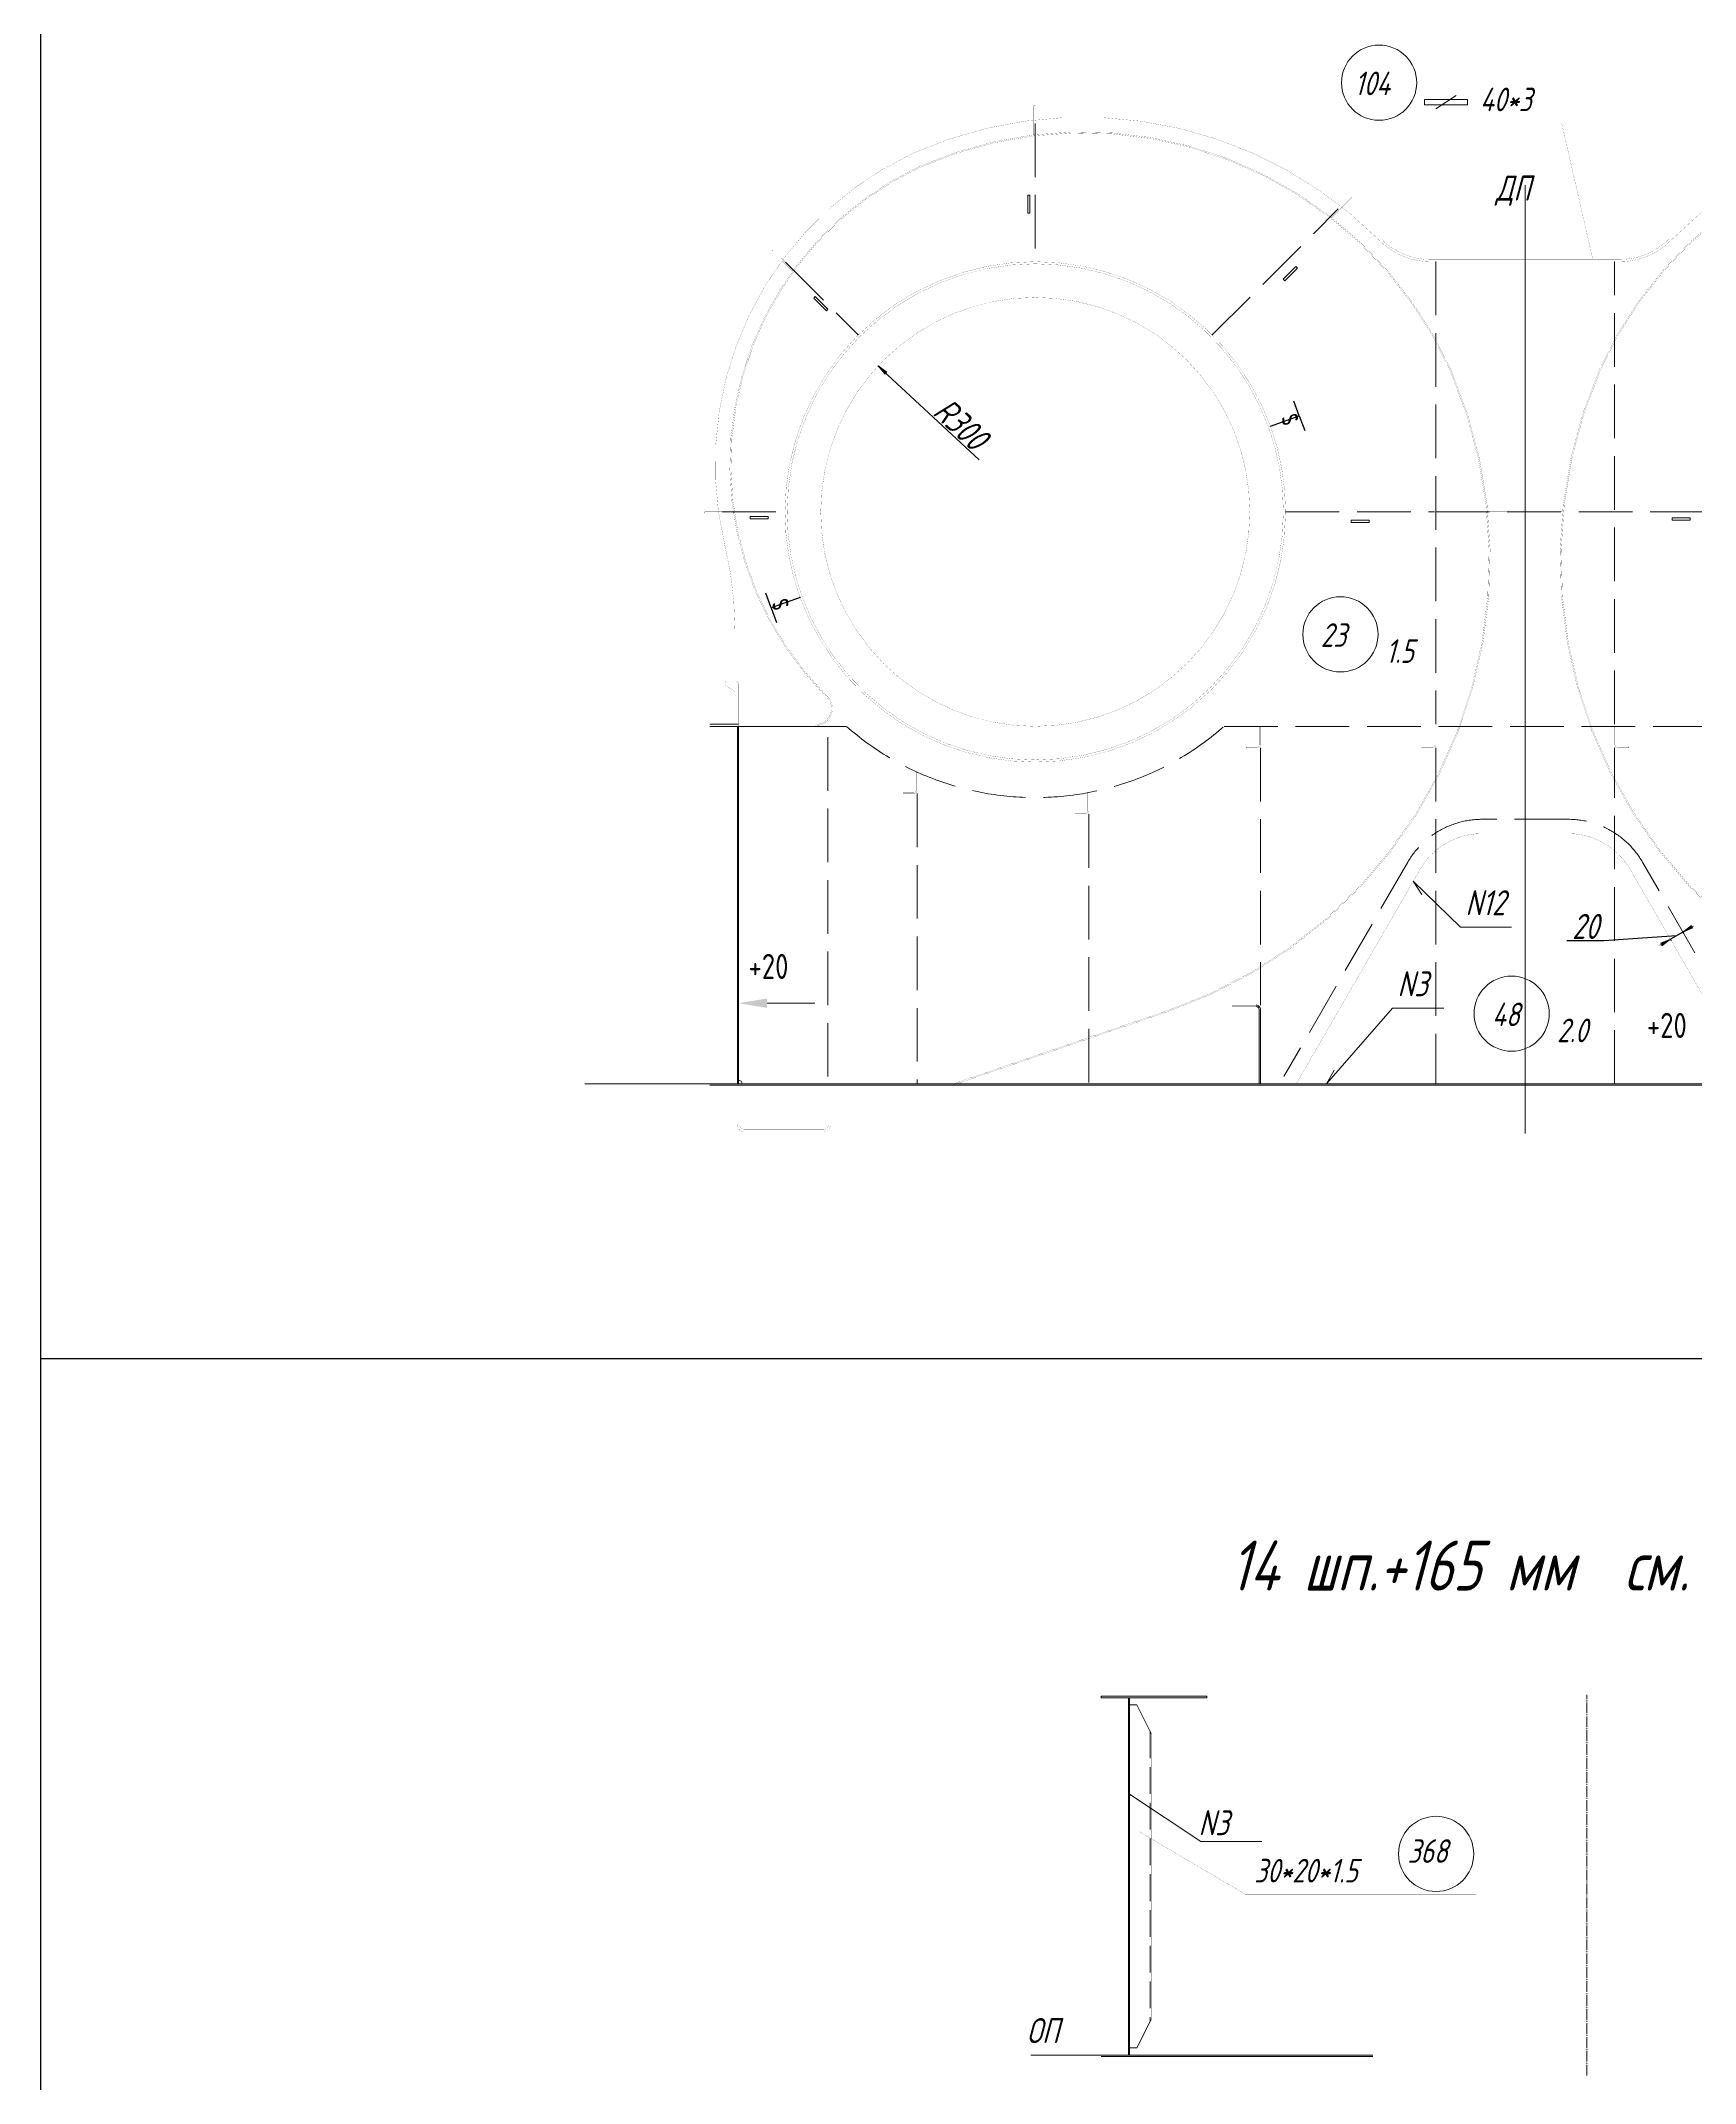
# Model space of a CAD drawing. Header units: millimetres. Extents: x 77380 to 135900, y -26587 to 17301.
# Drawn here: x 94137 to 96450, y -23440 to -20584 of the extents above; entities that cross this region are included whole.
import ezdxf

# ---------------------------------------------------------------- set-up
doc = ezdxf.new("R2010")
doc.units = ezdxf.units.MM
for name, pattern in [('K5LT32768', [0]), ('K5LT32769', [50, 37.5, -12.5]), ('K5LT32772', [0]), ('K5LT32774', [850.2, 600, -125, 0.2, -125]), ('K5LT32776', [0]), ('K5LT32777', [0]), ('K5LT32780', [0]), ('K5LT32782', [50, 37.5, -12.5]), ('K5LT32783', [100, 75, -25]), ('K5LT32784', [850.2, 600, -125, 0.2, -125]), ('K5LT32786', [100, 75, -25]), ('K5LT32790', [0]), ('K5LT32792', [0]), ('K5LT32794', [0]), ('K5LT32796', [0]), ('K5LT32804', [50, 37.5, -12.5]), ('K5LT32808', [0]), ('K5LT32809', [250, 187.5, -62.5]), ('K5LT32831', [0]), ('K5LT32835', [0]), ('K5LT32836', [0]), ('K5LT32837', [0]), ('K5LT_AXLED', [19.5, 15, -1.5, 1.5, -1.5]), ('K5LT_THIN', [0]), ('K5LT_THIN_INCLUDED_TO_HATCHING', [0])]:
    doc.linetypes.add(name, pattern=pattern)
doc.layers.add('4001', color=7, linetype='Continuous')
doc.layers.add('РАЗМЕРЫ', color=3, linetype='Continuous', lineweight=25)
doc.styles.add('KDIMTEXTSTYLE', font='GOST_AU.SHX', dxfattribs={"width": 0.96, "oblique": 15, "height": 5})
doc.styles.add('KTEXTSTYLE', font='GOST_AU.SHX', dxfattribs={"width": 0.96, "height": 5})
doc.dimstyles.new('KDIMSTYLE (1.00)', dxfattribs={"dimtxt": 5, "dimasz": 1, "dimexe": 2, "dimexo": 0, "dimgap": 1, "dimtad": 1, "dimtxsty": 'KDIMTEXTSTYLE', "dimsah": 1, "dimcen": 0, "dimdle": 1, "dimadec": 0, "dimazin": 0, "dimtfac": 0.667, "dimtmove": 0, "dimatfit": 3, "dimfxl": 1, "dimtvp": 1, "dimtolj": 1, "dimtzin": 0, "dimarcsym": 0})

# ---------------------------------------------------------------- blocks, each defined once
blk = doc.blocks.new('U227')
at = {"layer": '4001', "color": 7, "linetype": 'K5LT32835', "lineweight": 18}
for p, q in [((119848.2, 13467), (119848.2, 13467)), ((119848.2, 13467), (119848.3, 13467)), ((119848.3, 13466.9), (119848.3, 13467)), ((119848.3, 13466.9), (119848.3, 13467)), ((119848.5, 13466.8), (119848.4, 13466.9)), ((119848.4, 13466.9), (119848.4, 13466.9)), ((119848.4, 13466.8), (119848.5, 13466.9)), ((119848.4, 13466.9), (119848.4, 13466.9)), ((119848.5, 13466.7), (119848.5, 13466.8)), ((119848.5, 13466.7), (119848.6, 13466.8)), ((119848.5, 13466.8), (119848.6, 13466.8)), ((119848.6, 13466.6), (119848.6, 13466.8)), ((119848.6, 13466.6), (119848.8, 13466.7)), ((119848.6, 13466.7), (119848.7, 13466.7)), ((119848.8, 13466.4), (119848.7, 13466.7)), ((119848.7, 13466.5), (119848.7, 13466.7)), ((119848.7, 13466.5), (119848.9, 13466.6)), ((119848.7, 13466.6), (119848.9, 13466.6)), ((119848.9, 13466.4), (119848.8, 13466.6)), ((119848.8, 13466.4), (119849.1, 13466.5)), ((119848.8, 13466.5), (119849, 13466.5)), ((119849, 13466.3), (119848.9, 13466.6)), ((119848.9, 13466.3), (119849.2, 13466.4)), ((119848.9, 13466.3), (119849.2, 13466.4)), ((119849.1, 13466.1), (119849, 13466.5)), ((119849, 13466.2), (119849, 13466.5)), ((119849, 13466.2), (119849.3, 13466.3)), ((119849.2, 13466), (119849.1, 13466.4)), ((119849.1, 13466.2), (119849.4, 13466.3)), ((119849.1, 13466.1), (119849.5, 13466.2)), ((119849.3, 13466), (119849.2, 13466.4)), ((119849.2, 13466.1), (119849.5, 13466.2)), ((119849.2, 13466), (119849.6, 13466.1)), ((119849.4, 13465.8), (119849.3, 13466.3)), ((119849.4, 13465.9), (119849.3, 13466.3)), ((119849.3, 13466), (119849.7, 13466.1)), ((119849.3, 13465.9), (119849.8, 13466)), ((119849.5, 13465.7), (119849.4, 13466.2)), ((119849.4, 13465.9), (119849.8, 13466)), ((119849.4, 13465.8), (119849.9, 13465.9)), ((119849.6, 13465.6), (119849.5, 13466.2)), ((119849.5, 13465.8), (119850, 13465.9)), ((119849.5, 13465.7), (119850.1, 13465.8)), ((119849.8, 13465.5), (119849.6, 13466.1)), ((119849.7, 13465.6), (119849.6, 13466.1)), ((119849.6, 13465.6), (119850.1, 13465.8)), ((119849.6, 13465.6), (119850.2, 13465.7)), ((119849.8, 13465.4), (119849.7, 13466)), ((119849.7, 13465.5), (119850.3, 13465.7)), ((119849.9, 13465.3), (119849.8, 13466)), ((119849.8, 13465.4), (119850.4, 13465.6)), ((119849.8, 13465.5), (119850.4, 13465.6)), ((119850.1, 13465.2), (119849.9, 13465.9)), ((119850, 13465.2), (119849.9, 13465.9)), ((119849.9, 13465.3), (119850.6, 13465.5)), ((119849.9, 13465.4), (119850.5, 13465.5)), ((119850.2, 13465.1), (119850, 13465.8)), ((119850, 13465.3), (119850.7, 13465.4)), ((119850, 13465.2), (119850.7, 13465.3)), ((119850.2, 13465), (119850.1, 13465.8)), ((119850.1, 13465.2), (119850.6, 13465.3)), ((119850.1, 13465.1), (119850.6, 13465.2)), ((119850.4, 13464.9), (119850.2, 13465.7)), ((119850.3, 13464.9), (119850.2, 13465.7)), ((119850.2, 13465.1), (119850.5, 13465.1)), ((119850.2, 13465), (119850.5, 13465)), ((119850.4, 13465), (119850.3, 13465.6)), ((119850.3, 13464.9), (119850.4, 13465)), ((119850.3, 13464.9), (119850.4, 13464.9)), ((119850.5, 13465.1), (119850.4, 13465.6)), ((119850.6, 13465.2), (119850.5, 13465.5)), ((119850.5, 13465.2), (119850.5, 13465.5)), ((119850.6, 13465.3), (119850.6, 13465.4)), ((119850.7, 13465.4), (119850.7, 13465.4))]:
    blk.add_line(p, q, dxfattribs=at)
at = {"layer": '4001', "color": 7, "linetype": 'K5LT_THIN', "lineweight": 18}
for p, q in [((119848.2, 13467), (119851.5, 13464.8)), ((119947.7, 13400.7), (119848.2, 13467))]:
    blk.add_line(p, q, dxfattribs=at)
at = {"layer": '4001', "color": 7, "linetype": 'K5LT32835', "const_width": 0.18}
blk.add_lwpolyline([(119850.7, 13465.4), (119848.2, 13467), (119850.4, 13464.9)], close=True, dxfattribs=at)
blk = doc.blocks.new('U13')
at = {"layer": '4001', "color": 6, "linetype": 'K5LT32783', "lineweight": 18, "true_color": 0xff00ff}
for p, q in [((128947.8, 13494), (128827.4, 13494)), ((128723.5, 13434), (128550.3, 13134)), ((129224.9, 13134), (129051.7, 13434))]:
    blk.add_line(p, q, dxfattribs=at)
for centre, radius, start, end in [((128827.4, 13374), 120, 90, 150.0001), ((128947.8, 13374), 120, 29.9999, 90), ((128740.8, 13424), 20, 150, 150.0001), ((129034.4, 13424), 20, 29.9999, 30)]:
    blk.add_arc(centre, radius, start, end, dxfattribs=at)
blk = doc.blocks.new('KDIMARROW_01')
blk.add_hatch(color=0).paths.add_polyline_path([(0, 0), (-15, 2), (-13.5, 0), (-15, -2)])
at = {"color": 0, "linetype": 'K5LT_THIN', "lineweight": 18}
for p, q in [((-13.5, 0), (-15, 2)), ((-15, 2), (0, 0)), ((0, 0), (-15, -2)), ((-15, -2), (-13.5, 0))]:
    blk.add_line(p, q, dxfattribs=at)
at = {"layer": '4001', "color": 0, "linetype": 'K5LT_THIN', "lineweight": 18}
blk.add_line((0, 0), (-1, 0), dxfattribs=at)
blk = doc.blocks.new('*D642')
at = {"layer": 'Defpoints', "color": 0}
for p in [(95307.9, -21038.3), (95527.6, -21242.5)]:
    blk.add_point(p, dxfattribs=at)
at = {"layer": 'РАЗМЕРЫ', "color": 0, "lineweight": -2}
blk.add_line((95308.6, -21039), (95449.2, -21169.7), dxfattribs=at)
at = {"layer": 'РАЗМЕРЫ', "color": 0, "lineweight": -2, "rotation": 137.0951069366856}
blk.add_blockref('KDIMARROW_01', (95307.9, -21038.3), dxfattribs=at)
at = {"layer": 'РАЗМЕРЫ', "color": 7, "insert": (95423.5, -21119.5), "char_height": 5, "attachment_point": 5, "rotation": 317.0951, "style": 'KDIMTEXTSTYLE'}
blk.add_mtext('\\A1;\\H35.0;\\W0.965;\\Q15;R\\H35.0;\\W0.965;\\Q15;\\Q15;300', dxfattribs=at)
blk = doc.blocks.new('KDIMARROW_02')
blk.add_hatch(color=0).paths.add_polyline_path([(13.5, 0), (15, 2), (0, 0), (15, -2)])
at = {"color": 0, "linetype": 'K5LT_THIN', "lineweight": 18}
for p, q in [((15, 2), (0, 0)), ((0, 0), (15, -2)), ((0, 0), (17, 0)), ((13.5, 0), (15, 2)), ((15, -2), (13.5, 0))]:
    blk.add_line(p, q, dxfattribs=at)
at = {"layer": '4001', "color": 0, "linetype": 'K5LT_THIN', "lineweight": 18}
blk.add_line((0, 0), (-1, 0), dxfattribs=at)
blk = doc.blocks.new('*D643')
at = {"layer": 'Defpoints', "color": 0}
for p in [(96415.3, -21839.3), (96415.8, -21840.2), (96432.7, -21829.4)]:
    blk.add_point(p, dxfattribs=at)
at = {"layer": 'РАЗМЕРЫ', "color": 0, "lineweight": -2}
for p, q in [((96271, -21842.3), (96322.9, -21842.3)), ((96322.9, -21842.3), (96424.5, -21835.2)), ((96415.3, -21839.3), (96416.8, -21841.9)), ((96432.3, -21830.8), (96416.7, -21839.7)), ((96432.7, -21829.4), (96434.2, -21832))]:
    blk.add_line(p, q, dxfattribs=at)
for p, rotation in [((96433.2, -21830.3), 29.7087965551313), ((96415.8, -21840.2), 209.7087965551313)]:
    blk.add_blockref('KDIMARROW_02', p, dxfattribs=dict(at, rotation=rotation))
at = {"layer": 'РАЗМЕРЫ', "color": 7, "insert": (96296.9, -21822.4), "char_height": 5, "attachment_point": 5, "style": 'KDIMTEXTSTYLE'}
blk.add_mtext('\\A1;\\H35.0;\\W0.965;\\Q15;\\Q15;\\H35.0;\\W0.965;\\Q15;20\\H35.0;\\W0.965;\\Q15;\\Q15;', dxfattribs=at)
blk = doc.blocks.new('U228')
at = {"color": 2, "linetype": 'K5LT32836', "lineweight": 30, "true_color": 0xffff00}
for p, q in [((128531.5, 14043.7), (128571.7, 14058.4)), ((128571.7, 14058.4), (128564.2, 14078.9)), ((128571.7, 14058.4), (128579.3, 14037.8))]:
    blk.add_line(p, q, dxfattribs=at)
at = {"color": 2, "linetype": 'K5LT32837', "true_color": 0xffff00, "const_width": 1.12}
for points in [[(128564.2, 14078.9), (128569.3, 14064.9)], [(128531.5, 14043.7), (128545.5, 14048.8)], [(128579.3, 14037.8), (128574.1, 14051.8)]]:
    blk.add_lwpolyline(points, dxfattribs=at)
at = {"color": 7, "insert": (128576.7, 14067), "char_height": 2.5, "attachment_point": 1, "rotation": 289.4736, "style": 'KTEXTSTYLE'}
blk.add_mtext('\\H3.5;\\W0.965;\\Q15;\\Q0;\\W0.765;\\H33.07;{\\c65535;s}', dxfattribs=at)
blk = doc.blocks.new('U229')
at = {"color": 2, "linetype": 'K5LT32836', "lineweight": 30, "true_color": 0xffff00}
for p, q in [((127833.4, 13789.7), (127825.9, 13810.2)), ((127873.7, 13804.3), (127833.4, 13789.7)), ((127833.4, 13789.7), (127840.9, 13769.2))]:
    blk.add_line(p, q, dxfattribs=at)
at = {"color": 2, "linetype": 'K5LT32837', "true_color": 0xffff00, "const_width": 1.12}
for points in [[(127825.9, 13810.2), (127831, 13796.3)], [(127873.7, 13804.3), (127859.6, 13799.3)], [(127840.9, 13769.2), (127835.8, 13783.1)]]:
    blk.add_lwpolyline(points, dxfattribs=at)
at = {"color": 7, "insert": (127828.5, 13781), "char_height": 2.5, "attachment_point": 1, "rotation": 109.4696, "style": 'KTEXTSTYLE'}
blk.add_mtext('\\H3.5;\\W0.965;\\Q15;\\Q0;\\W0.765;\\H33.07;{\\c65535;s}', dxfattribs=at)
blk = doc.blocks.new('U235')
blk.add_hatch(color=7).paths.add_polyline_path([(127827.6, 13243.4), (127827.6, 13230.1), (127787.6, 13236.7)])
at = {"color": 7, "linetype": 'K5LT32831', "lineweight": 9}
blk.add_line((127827.6, 13236.7), (127894.1, 13236.7), dxfattribs=at)
blk = doc.blocks.new('U262')
at = {"color": 7, "linetype": 'K5LT_THIN', "lineweight": 18}
for p, q in [((128702.1, 13229.9), (128609.8, 13124)), ((128609.8, 13124), (128612.5, 13127))]:
    blk.add_line(p, q, dxfattribs=at)
at = {"color": 7, "linetype": 'K5LT32835', "lineweight": 18}
for p, q in [((128609.9, 13124.1), (128609.9, 13124.1)), ((128609.9, 13124.1), (128609.9, 13124)), ((128609.9, 13124.1), (128610, 13124.1)), ((128609.9, 13124.1), (128609.9, 13124.1)), ((128610, 13124.3), (128610, 13124.2)), ((128610, 13124.3), (128610.1, 13124.3)), ((128610, 13124.3), (128610.1, 13124.3)), ((128610, 13124.2), (128610, 13124.2)), ((128610, 13124.2), (128610, 13124.2)), ((128610.1, 13124.5), (128610.2, 13124.4)), ((128610.1, 13124.5), (128610.3, 13124.5)), ((128610.1, 13124.5), (128610.2, 13124.5)), ((128610.1, 13124.4), (128610.1, 13124.3)), ((128610.1, 13124.4), (128610.2, 13124.4)), ((128610.2, 13124.7), (128610.4, 13124.7)), ((128610.2, 13124.6), (128610.2, 13124.4)), ((128610.2, 13124.6), (128610.4, 13124.6)), ((128610.3, 13124.9), (128610.6, 13124.9)), ((128610.3, 13124.8), (128610.3, 13124.6)), ((128610.3, 13124.8), (128610.5, 13124.8)), ((128610.3, 13124.7), (128610.5, 13124.8)), ((128610.3, 13124.7), (128610.3, 13124.5)), ((128610.4, 13125.1), (128610.8, 13125.1)), ((128610.4, 13125), (128610.5, 13124.7)), ((128610.4, 13125), (128610.7, 13125)), ((128610.4, 13124.9), (128610.7, 13125)), ((128610.4, 13124.9), (128610.4, 13124.6)), ((128610.5, 13125.2), (128610.6, 13124.8)), ((128610.5, 13125.2), (128610.9, 13125.2)), ((128610.5, 13125.1), (128610.8, 13125.2)), ((128610.5, 13125.1), (128610.5, 13124.8)), ((128610.6, 13125.4), (128611.1, 13125.4)), ((128610.6, 13125.3), (128611, 13125.4)), ((128610.6, 13125.3), (128610.6, 13124.9)), ((128610.6, 13125.3), (128611, 13125.3)), ((128610.7, 13125.6), (128611.3, 13125.6)), ((128610.7, 13125.5), (128611.2, 13125.6)), ((128610.7, 13125.5), (128610.7, 13125.1)), ((128610.7, 13125.5), (128611.1, 13125.5)), ((128610.7, 13125.4), (128610.7, 13125)), ((128610.8, 13125.7), (128611.4, 13125.8)), ((128610.8, 13125.7), (128610.9, 13125.2)), ((128610.8, 13125.7), (128611.3, 13125.7)), ((128610.8, 13125.6), (128610.8, 13125.1)), ((128610.9, 13125.9), (128611.5, 13126)), ((128610.9, 13125.9), (128611, 13125.3)), ((128610.9, 13125.9), (128611.5, 13125.9)), ((128610.9, 13125.8), (128610.9, 13125.3)), ((128610.9, 13125.8), (128611.4, 13125.8)), ((128611, 13126.1), (128611.7, 13126.2)), ((128611, 13126.1), (128611.7, 13126.1)), ((128611, 13126), (128611, 13125.4)), ((128611, 13126), (128611.6, 13126)), ((128611.1, 13126.3), (128611.8, 13126.3)), ((128611.1, 13126.2), (128611.2, 13125.5)), ((128611.1, 13126.2), (128611.8, 13126.2)), ((128611.1, 13126.1), (128611.1, 13125.5)), ((128611.2, 13126.5), (128611.6, 13126.5)), ((128611.2, 13126.4), (128611.3, 13125.7)), ((128611.2, 13126.4), (128611.6, 13126.4)), ((128611.2, 13126.3), (128611.7, 13126.4)), ((128611.2, 13126.3), (128611.2, 13125.6)), ((128611.3, 13126.6), (128611.4, 13125.8)), ((128611.3, 13126.6), (128611.4, 13126.6)), ((128611.3, 13126.5), (128611.3, 13125.7)), ((128611.3, 13126.5), (128611.5, 13126.5)), ((128611.4, 13126.7), (128611.4, 13126.7)), ((128611.4, 13126.6), (128611.5, 13125.9)), ((128611.5, 13126.6), (128611.5, 13125.9)), ((128611.5, 13126.5), (128611.6, 13126)), ((128611.6, 13126.4), (128611.6, 13126.1)), ((128611.7, 13126.4), (128611.7, 13126.1)), ((128611.7, 13126.3), (128611.8, 13126.2)), ((128611.8, 13126.3), (128611.8, 13126.3))]:
    blk.add_line(p, q, dxfattribs=at)
at = {"color": 7, "linetype": 'K5LT32835', "const_width": 0.18}
blk.add_lwpolyline([(128611.8, 13126.3), (128609.8, 13124), (128611.4, 13126.7)], close=True, dxfattribs=at)
blk = doc.blocks.new('U288')
at = {"color": 2, "linetype": 'K5LT32782', "lineweight": 18, "true_color": 0xffff00}
for p, q in [((128549.4, 14249.4), (128567.1, 14267.1)), ((128569.3, 14264.9), (128551.6, 14247.2)), ((128567.1, 14267.1), (128569.3, 14264.9)), ((128551.6, 14247.2), (128549.4, 14249.4))]:
    blk.add_line(p, q, dxfattribs=at)
blk = doc.blocks.new('U289')
at = {"color": 2, "linetype": 'K5LT32782', "lineweight": 18, "true_color": 0xffff00}
for p, q in [((129093.1, 13912.3), (129093.1, 13915.5)), ((129093.1, 13915.5), (129118.2, 13915.5)), ((129118.2, 13915.5), (129118.2, 13912.3)), ((129118.2, 13912.3), (129093.1, 13912.3))]:
    blk.add_line(p, q, dxfattribs=at)
blk = doc.blocks.new('U290')
at = {"color": 2, "linetype": 'K5LT32782', "lineweight": 18, "true_color": 0xffff00}
for p, q in [((128644.3, 13909.2), (128644.3, 13912.3)), ((128644.3, 13912.3), (128669.3, 13912.3)), ((128669.3, 13909.2), (128644.3, 13909.2)), ((128669.3, 13912.3), (128669.3, 13909.2))]:
    blk.add_line(p, q, dxfattribs=at)
blk = doc.blocks.new('U291')
at = {"color": 2, "linetype": 'K5LT32782', "lineweight": 18, "true_color": 0xffff00}
for p, q in [((127804.1, 13914.3), (127804.1, 13917.5)), ((127804.1, 13917.5), (127829.2, 13917.5)), ((127829.2, 13914.3), (127804.1, 13914.3)), ((127829.2, 13917.5), (127829.2, 13914.3))]:
    blk.add_line(p, q, dxfattribs=at)
blk = doc.blocks.new('U293')
at = {"color": 2, "linetype": 'K5LT32782', "lineweight": 18, "true_color": 0xffff00}
for p, q in [((128192, 14366.9), (128195.1, 14366.9)), ((128192, 14341.8), (128192, 14366.9)), ((128195.1, 14341.8), (128192, 14341.8)), ((128195.1, 14366.9), (128195.1, 14341.8))]:
    blk.add_line(p, q, dxfattribs=at)
blk = doc.blocks.new('U294')
at = {"color": 2, "linetype": 'K5LT32782', "lineweight": 18, "true_color": 0xffff00}
for p, q in [((127892.7, 14222.9), (127894.9, 14225.1)), ((127910.4, 14205.2), (127892.7, 14222.9)), ((127894.9, 14225.1), (127912.6, 14207.4)), ((127912.6, 14207.4), (127910.4, 14205.2))]:
    blk.add_line(p, q, dxfattribs=at)

msp = doc.modelspace()

# ---------------------------------------------------------------- linework, layer by layer
at = {"color": 1, "linetype": 'K5LT32772', "lineweight": 18, "true_color": 0xff0000}
for p, q in [((96131.996, -20665.677), (96071.878, -20665.677)), ((96071.878, -20665.677), (96071.878, -20673.192)), ((96071.878, -20673.192), (96131.996, -20673.192)), ((96087.847, -20678.828), (96116.027, -20660.041)), ((96131.996, -20673.192), (96131.996, -20665.677)), ((96212.63, -22111.856), (96212.63, -20785.428)), ((94897.657, -22042.54), (97531.357, -22042.54))]:
    msp.add_line(p, q, dxfattribs=at)
at = {"color": 1, "linetype": 'K5LT32786', "lineweight": 18, "true_color": 0xff0000}
for p, q in [((95527.631, -20699.139), (95527.631, -20892.539)), ((95775.12, -20995.054), (95951.387, -20818.781)), ((95178.497, -20893.408), (95280.143, -20995.051)), ((96087.63, -20892.539), (96087.63, -21539.539)), ((96337.63, -21539.539), (96337.63, -20892.539)), ((95089.63, -21242.539), (95177.631, -21242.539)), ((95877.631, -21242.539), (96086.13, -21242.539)), ((96087.63, -21242.539), (96550.63, -21242.539)), ((95237.63, -21557.539), (95237.63, -22042.539)), ((95842.63, -21572.539), (95842.63, -21932.539)), ((96087.63, -21572.539), (96087.63, -22042.54)), ((96337.63, -22042.54), (96337.63, -21572.539)), ((95362.63, -21636.539), (95362.63, -22042.539)), ((95602.631, -21665.539), (95602.631, -22042.539))]:
    msp.add_line(p, q, dxfattribs=at)
at = {"color": 3, "linetype": 'K5LT32768', "lineweight": 18, "true_color": 0x00ff00}
for p, q in [((95112.63, -21539.539), (95072.63, -21539.539)), ((95112.63, -21542.539), (95072.63, -21542.539)), ((95111.13, -22042.539), (95111.13, -21542.539)), ((97352.631, -22042.539), (95072.63, -22042.539)), ((97352.631, -22044.538), (95072.63, -22044.538)), ((97312.63, -22042.539), (95112.63, -22042.539)), ((95767.402, -22899.233), (95619.627, -22899.233)), ((95767.317, -22901.233), (95619.627, -22901.233)), ((95658.126, -23401.233), (95658.126, -22901.233)), ((95659.626, -22901.233), (95685.126, -22901.233)), ((95659.626, -23361.233), (95659.626, -22901.233)), ((95659.626, -23401.233), (95659.626, -22901.233)), ((95659.626, -23367.233), (95659.626, -23401.233)), ((95619.627, -23401.233), (95999.626, -23401.233)), ((95619.627, -23403.233), (95999.626, -23403.233)), ((95659.626, -23401.233), (95999.626, -23401.233))]:
    msp.add_line(p, q, dxfattribs=at)
at = {"color": 6, "linetype": 'K5LT32776', "lineweight": 18, "true_color": 0xff00ff}
msp.add_line((95220.13, -21542.539), (95112.63, -21542.539), dxfattribs=at)
at = {"color": 3, "linetype": 'K5LT32774', "lineweight": 18, "true_color": 0x00ff00}
msp.add_line((95112.63, -22042.539), (95112.63, -21542.539), dxfattribs=at)
at = {"color": 6, "linetype": 'K5LT32809', "lineweight": 18, "true_color": 0xff00ff}
msp.add_line((95220.13, -21542.539), (95262.63, -21542.539), dxfattribs=at)
at = {"color": 6, "linetype": 'K5LT32783', "lineweight": 18, "true_color": 0xff00ff}
msp.add_line((95791.63, -21542.539), (96633.63, -21542.539), dxfattribs=at)
at = {"color": 7, "linetype": 'K5LT_THIN', "lineweight": 18}
for p, q in [((96122.117, -21823.339), (96056.276, -21759.097)), ((96056.276, -21759.097), (96068.174, -21777.601)), ((95934.897, -22042.539), (95945.587, -22023.311)), ((95619.627, -22899.233), (95619.627, -22901.233)), ((95669.626, -22911.233), (95659.626, -22911.233)), ((95669.626, -22911.233), (95689.681, -22951.233)), ((95689.681, -23351.233), (95669.626, -23391.233)), ((95669.626, -23391.233), (95659.626, -23391.233))]:
    msp.add_line(p, q, dxfattribs=at)
at = {"color": 7, "linetype": 'K5LT32780', "lineweight": 18}
for p, q in [((96122.117, -21823.339), (96193.799, -21823.339)), ((96027.117, -21936.695), (96098.799, -21936.695)), ((95759.11, -23102.549), (95844.428, -23102.549))]:
    msp.add_line(p, q, dxfattribs=at)
at = {"color": 5, "linetype": 'K5LT32794', "lineweight": 18, "true_color": 0x0000ff}
for p, q in [((95840.63, -22042.539), (95840.63, -21938.465)), ((95842.631, -22042.539), (95842.631, -21938.465)), ((95840.63, -21944.438), (95840.63, -22042.539))]:
    msp.add_line(p, q, dxfattribs=at)
at = {"color": 6}
msp.add_line((94137.059, -22426.913), (102487.549, -22426.913), dxfattribs=at)
at = {"color": 7, "linetype": 'K5LT_THIN_INCLUDED_TO_HATCHING', "lineweight": 18}
msp.add_line((95767.317, -22901.233), (95767.402, -22899.233), dxfattribs=at)
at = {"color": 30, "linetype": 'K5LT_AXLED', "lineweight": 18, "true_color": 0xff8000}
msp.add_line((96298.739, -23429.873), (96298.739, -22897.233), dxfattribs=at)
at = {"color": 3, "linetype": 'K5LT32769', "lineweight": 18, "true_color": 0x00ff00}
msp.add_line((95688.181, -22948.241), (95688.181, -23354.224), dxfattribs=at)
at = {"color": 1, "linetype": 'K5LT32784', "lineweight": 18, "true_color": 0xff0000}
msp.add_line((95999.626, -23401.233), (95521.242, -23401.233), dxfattribs=at)
at = {"color": 6}
msp.add_lwpolyline([(94137.059, -6183.971), (102487.549, -6183.971), (102487.549, -25985.734), (94137.059, -25985.734)], close=True, dxfattribs=at)
at = {"color": 7, "linetype": 'K5LT32780', "const_width": 0.18}
for points in [[(95527.631, -20714.539), (95527.631, -20674.539), (95525.631, -20674.539), (95525.631, -20714.539), (95527.631, -20714.539)], [(95942.043, -20830.953), (95970.327, -20802.668), (95968.913, -20801.254), (95940.629, -20829.539), (95942.043, -20830.953)], [(95189.38, -20904.216), (95160.945, -20876.084), (95159.538, -20877.505), (95187.974, -20905.638), (95189.38, -20904.216)], [(95105.63, -21242.539), (95065.63, -21242.539), (95065.63, -21244.538), (95105.63, -21244.538), (95105.63, -21242.539)]]:
    msp.add_lwpolyline(points, dxfattribs=at)
at = {"color": 3, "linetype": 'K5LT32777', "true_color": 0x00ff00, "const_width": 0.18}
for points in [[(95112.63, -22042.539), (95112.63, -21483.038, 0.41423792), (95109.13, -21479.539), (95107.63, -21479.539), (95107.63, -21407.165, 0.05960315), (95093.521, -21289.221, -0.35700911), (95356.913, -20740.709, -0.00501713), (95357.315, -20740.526, -0.31096461), (96009.178, -20863.014, 0.19978838), (96080.13, -20892.539), (96345.132, -20892.539, 0.19978334), (96416.085, -20863.012, -0.31089771), (97067.943, -20740.525, -0.00505101), (97068.347, -20740.709, -0.35700911), (97331.74, -21289.221, 0.05960327), (97317.63, -21407.166), (97317.63, -21479.539), (97316.13, -21479.539, 0.41423792), (97312.63, -21483.038), (97312.63, -22042.539)], [(96532.631, -22042.539), (96359.425, -21742.539, 0.26794952), (96272.823, -21692.539), (96152.438, -21692.539, 0.26794952), (96065.836, -21742.539), (95892.63, -22042.539)]]:
    msp.add_lwpolyline(points, format="xyb", dxfattribs=at)
at = {"color": 6, "linetype": 'K5LT32808', "true_color": 0xff00ff, "const_width": 0.18}
for points in [[(95413.415, -22043.944), (95711.115, -21942.258, 0.4374517), (96109.003, -21043.833, 0.41271535), (95365.609, -20759.273, 0.51915225), (95234.025, -21499.956, -0.59636959), (95226.965, -21538.912), (95220.101, -21541.147)], [(97205.16, -21541.147), (97198.296, -21538.912, -0.59636959), (97191.235, -21499.956, 0.51915234), (97059.652, -20759.273, 0.41261207), (96316.258, -21043.833, 0.43745176), (96714.146, -21942.258), (97011.846, -22043.944)], [(95412.93, -22042.525), (95710.63, -21940.839, 0.43744683), (96107.63, -21044.438, 0.41270187), (95366.23, -20760.639, 0.51908344), (95235.03, -21498.839, -0.59515202), (95227.43, -21540.338), (95220.565, -21542.573)], [(97204.696, -21542.573), (97197.831, -21540.338, -0.59515202), (97190.231, -21498.839, 0.51908344), (97059.03, -20760.639, 0.41259846), (96317.63, -21044.438, 0.43744683), (96714.63, -21940.839), (97012.331, -22042.525)]]:
    msp.add_lwpolyline(points, format="xyb", dxfattribs=at)
at = {"color": 1, "linetype": 'K5LT32772', "true_color": 0xff0000, "const_width": 0.18}
for points in [[(95952.113, -20698.554), (96263.67, -20698.554), (96307.329, -20889.539)], [(96160.53, -21242.539), (96264.73, -21242.539), (96264.73, -21244.538), (96160.53, -21244.538), (96160.53, -21242.539)], [(96144.554, -23176.134), (95821.327, -23176.134), (95672.781, -23088.449)]]:
    msp.add_lwpolyline(points, dxfattribs=at)
at = {"color": 1, "linetype": 'K5LT32796', "true_color": 0xff0000, "const_width": 0.18}
for points in [[(96009.13, -20862.966), (96011.259, -20860.851, -0.00002927), (96011.307, -20860.899, 0.19978699), (96080.13, -20889.539), (96345.132, -20889.539, 0.19978377), (96413.956, -20860.898, -0.00002746), (96414.003, -20860.851), (96416.13, -20862.966)], [(95112.63, -21539.539), (95112.63, -21483.038, 0.41423792), (95109.13, -21479.539), (95097.131, -21479.539, 0.76735747), (95095.38, -21486.07), (95105.88, -21492.132, -0.2679376), (95107.63, -21495.163), (95107.63, -21539.539)]]:
    msp.add_lwpolyline(points, format="xyb", dxfattribs=at)
at = {"color": 6, "linetype": 'K5LT32804', "true_color": 0xff00ff, "const_width": 0.18}
for points in [[(95198.724, -21362.206), (95201.544, -21361.18, -0.08745877), (95180.631, -21242.539, -0.41421354), (95527.631, -20895.539, -0.31531343), (95853.71, -21123.875), (95856.529, -21122.849, 0.31531343), (95527.631, -20892.539, 0.41421354), (95177.631, -21242.539, 0.08745877)], [(95856.529, -21122.849), (95853.71, -21123.875, -0.08747545), (95874.631, -21242.539, -0.41421355), (95527.631, -21589.539, -0.31533185), (95201.544, -21361.18), (95198.724, -21362.206, 0.31533185), (95527.631, -21592.539, 0.41421355), (95877.631, -21242.539, 0.08747545)]]:
    msp.add_lwpolyline(points, format="xyb", close=True, dxfattribs=at)
at = {"color": 3, "linetype": 'K5LT32777', "true_color": 0x00ff00, "const_width": 0.18}
msp.add_lwpolyline([(95827.631, -21242.539, 1), (95227.631, -21242.539, 1)], format="xyb", close=True, dxfattribs=at)
at = {"color": 5, "linetype": 'K5LT32792', "true_color": 0x0000ff, "const_width": 0.18}
for points in [[(95841.13, -21542.539), (95842.63, -21542.539), (95842.63, -21568.039, -0.41421356), (95838.13, -21572.539), (95822.63, -21572.539), (95822.63, -21571.039), (95838.13, -21571.039, 0.41421356), (95841.13, -21568.039)], [(96086.13, -21542.539), (96087.63, -21542.539), (96087.63, -21568.039, -0.41421356), (96083.13, -21572.539), (96067.63, -21572.539), (96067.63, -21571.039), (96083.13, -21571.039, 0.41421356), (96086.13, -21568.039)], [(96339.13, -21542.539), (96337.63, -21542.539), (96337.63, -21568.039, 0.41421356), (96342.13, -21572.539), (96357.63, -21572.539), (96357.63, -21571.039), (96342.13, -21571.039, -0.41421356), (96339.13, -21568.039)], [(95361.13, -21606.539), (95362.63, -21606.539), (95362.63, -21632.039, -0.41421356), (95358.13, -21636.539), (95342.63, -21636.539), (95342.63, -21635.039), (95358.13, -21635.039, 0.41421356), (95361.13, -21632.039)], [(95601.13, -21635.539), (95602.63, -21635.539), (95602.63, -21661.039, -0.41421356), (95598.13, -21665.539), (95582.63, -21665.539), (95582.63, -21664.039), (95598.13, -21664.039, 0.41421356), (95601.13, -21661.039)]]:
    msp.add_lwpolyline(points, format="xyb", close=True, dxfattribs=at)
at = {"color": 5, "linetype": 'K5LT32794', "true_color": 0x0000ff, "const_width": 0.18}
msp.add_lwpolyline([(95836.631, -21932.465), (95802.703, -21932.465), (95802.703, -21934.466), (95836.631, -21934.466)], dxfattribs=at)
at = {"color": 8, "linetype": 'K5LT32790', "true_color": 0x808080, "const_width": 0.18}
msp.add_lwpolyline([(95114.13, -22044.538), (95114.13, -22099.538, 0.41421356), (95121.13, -22106.538), (95231.13, -22106.538, 0.41421356), (95238.13, -22099.538), (95238.13, -22044.538), (95241.13, -22044.538), (95241.13, -22099.538, -0.41421356), (95231.13, -22109.538), (95121.13, -22109.538, -0.41421356), (95111.13, -22099.538), (95111.13, -22044.538)], format="xyb", close=True, dxfattribs=at)
at = {"color": 3, "linetype": 'K5LT32768', "true_color": 0x00ff00, "const_width": 0.18}
msp.add_lwpolyline([(95689.681, -22951.233), (95689.681, -23351.233)], dxfattribs=at)
at = {"color": 1, "linetype": 'K5LT32772', "lineweight": 18, "true_color": 0xff0000}
for centre in [(96008.473, -20642.194), (95954.407, -21413.864), (96193.799, -21944.438), (96088.194, -23119.774)]:
    msp.add_circle(centre, 52.603, dxfattribs=at)
at = {"color": 6, "linetype": 'K5LT32783', "lineweight": 18, "true_color": 0xff00ff}
msp.add_arc((95527.631, -21242.539), 399.651, 228.647126, 311.352874, dxfattribs=at)
at = {"color": 5, "linetype": 'K5LT32794', "lineweight": 18, "true_color": 0x0000ff}
for centre, radius, start, end in [((95836.631, -21938.464), 3.999, 359.993195, 90.006798), ((95836.631, -21938.465), 6, 359.998352, 90.001648)]:
    msp.add_arc(centre, radius, start, end, dxfattribs=at)
at = {"color": 3, "linetype": 'K5LT32768', "lineweight": 18, "true_color": 0x00ff00}
msp.add_arc((95112.631, -22042.539), 5, 0.000314, 90.000778, dxfattribs=at)

# ---------------------------------------------------------------- block references
for name, p in [('U293', (-32674.942, -35166.549)), ('U288', (-32674.942, -35166.549)), ('U294', (-32674.942, -35166.549)), ('U228', (-32674.942, -35166.549)), ('U291', (-32674.942, -35166.549)), ('U290', (-32674.942, -35166.549)), ('U289', (-32674.942, -35166.549)), ('U229', (-32674.942, -35166.549)), ('U13', (-32674.942, -35166.549)), ('U235', (-32674.942, -35166.549)), ('U262', (-32674.942, -35166.549)), ('U227', (-24188.567, -36503.239))]:
    msp.add_blockref(name, p)

# ---------------------------------------------------------------- texts
at = {"color": 7, "char_height": 2.5, "attachment_point": 1, "style": 'KTEXTSTYLE'}
for s, insert in [('\\H3.5;\\W0.965;\\Q15;\\Q15;\\H33.00;{\\c255;104}', (95973.965, -20626.694)), ('\\H3.5;\\W0.965;\\Q15;\\Q15;\\H33.00;{\\c255;40*3}', (96149.496, -20649.116)), ('\\H3.5;\\W0.965;\\Q15;\\Q15;\\H35.00;ДП', (96171.501, -20772.181)), ('\\H3.5;\\W0.965;\\Q15;\\Q15;\\H33.00;{\\c255;23}', (95926.861, -21398.364)), ('\\H3.5;\\W0.965;\\Q15;\\Q15;\\H33.00;{\\c255;1.5}', (96017.812, -21420.786)), ('\\H3.5;\\W0.965;\\Q15;\\Q15;\\H35.00;N12', (96129.089, -21771.772)), ('\\H3.5;\\W0.965;\\Q15;\\Q0;\\H35.00;+20', (95126.706, -21860.877)), ('\\H3.5;\\W0.965;\\Q15;\\Q15;\\H35.00;N3', (96034.089, -21885.127)), ('\\H3.5;\\W0.965;\\Q15;\\Q15;\\H33.00;{\\c255;48}', (96166.252, -21928.938)), ('\\H3.5;\\W0.965;\\Q15;\\Q15;\\H33.00;{\\c255;2.0}', (96257.204, -21951.36)), ('\\H3.5;\\W0.965;\\Q15;\\Q0;\\H35.00;+20', (96382.976, -21943.366)), ('\\H3.5;\\W0.965;\\Q15;\\Q15;\\H70.00;14 шп.+165 мм  см. в нос', (95799.613, -22681.371)), ('\\H3.5;\\W0.965;\\Q15;\\Q15;\\H35.00;N3', (95755.807, -23058.697)), ('\\H3.5;\\W0.965;\\Q15;\\Q15;\\H33.00;{\\c255;368}', (96048.214, -23099.298)), ('\\H3.5;\\W0.965;\\Q15;\\Q15;\\H33.00;{\\c255;30*20*1.5}', (95833.786, -23126.695)), ('\\H3.5;\\W0.965;\\Q15;\\Q15;\\H35.00;ОП', (95515.61, -23349.472))]:
    msp.add_mtext(s, dxfattribs=dict(at, insert=insert))

# ---------------------------------------------------------------- dimensions: what is measured, and where the dimension line sits
at = {"layer": 'РАЗМЕРЫ', "color": 7}
dim = msp.add_radius_dim(center=(95527.631, -21242.539), mpoint=(95307.885, -21038.304), text='\\H35.0;\\W0.965;\\Q15;R\\H35.0;\\W0.965;\\Q15;\\Q15;300', dimstyle='KDIMSTYLE (1.00)', override={"dimscale": 1, "dimblk2": 'KDIMARROW_01', "dimclrt": 7, "dimtofl": 0, "dimtolj": 1}, dxfattribs=at)
dim.commit()
dim.dimension.update_dxf_attribs({"geometry": '*D642', "text_midpoint": (95410.433, -21133.613), "dimtype": 164})
dim = msp.add_linear_dim(base=(96415.801, -21840.194), p1=(96432.654, -21829.374), p2=(96415.282, -21839.286), angle=209.708797, dimstyle='KDIMSTYLE (1.00)', override={"dimscale": 1, "dimexo": 0, "dimtoh": 1, "dimpost": '\\H35.0;\\W0.965;\\Q15;\\Q15;\\H35.0;\\W0.965;\\Q15;<>\\H35.0;\\W0.965;\\Q15;\\Q15;', "dimblk1": 'KDIMARROW_02', "dimblk2": 'KDIMARROW_02', "dimse1": 0, "dimse2": 0, "dimclrt": 7, "dimtmove": 1, "dimtolj": 1}, dxfattribs=at)
dim.commit()
dim.dimension.update_dxf_attribs({"geometry": '*D643', "text_midpoint": (96321.879, -21842.304), "dimtype": 161})

doc.saveas('drawing.dxf')
